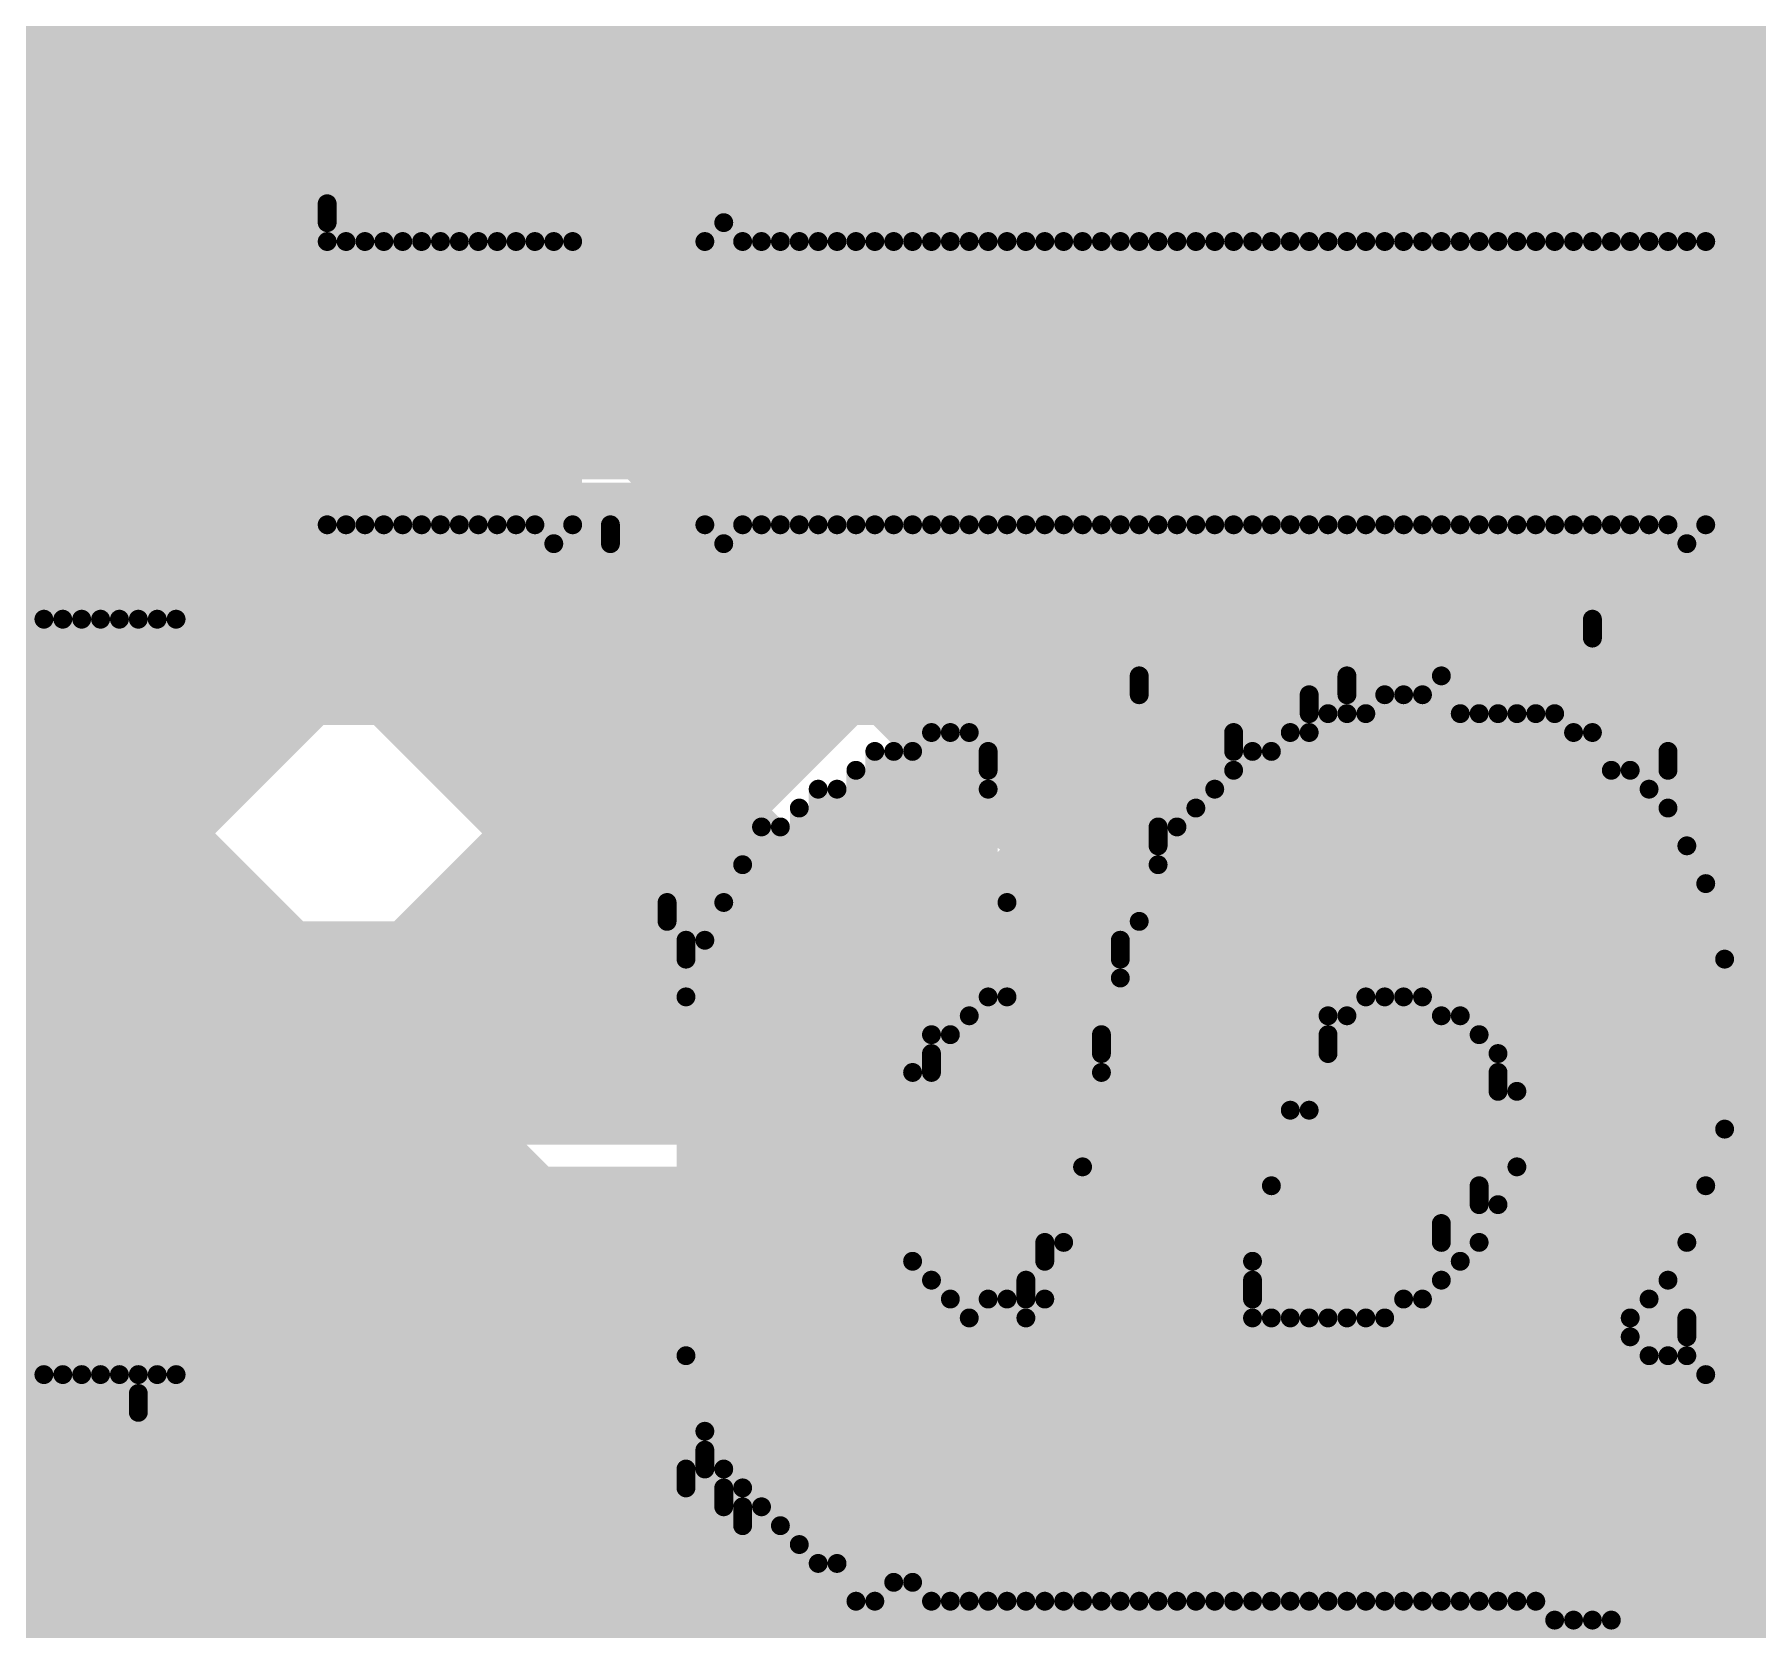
# Model space of a CAD drawing. Header units: millimetres. Extents: x 0.78 to 3.29, y 2.96 to 5.31.
# Drawn here: x 2.8825 to 2.9737, y 3.8045 to 3.889 of the extents above; entities that cross this region are included whole.
import ezdxf

# ---------------------------------------------------------------- set-up
doc = ezdxf.new("R2010")
doc.units = ezdxf.units.MM
doc.header["$MEASUREMENT"] = 0
for name, color, linetype in [('BottomLayer', 5, 'Continuous'), ('BottomOverlay', 54, 'Continuous'), ('TopLayer', 1, 'Continuous'), ('TopOverlay', 2, 'Continuous'), ('TopPaste', 8, 'Continuous'), ('TopSolder', 216, 'Continuous')]:
    doc.layers.add(name, color=color, linetype=linetype)

# ---------------------------------------------------------------- blocks, each defined once
blk = doc.blocks.new('R__2512_29')
at = {"layer": 'TopLayer'}
blk.add_solid([(0.05315, -0.072835), (0.183071, -0.072835), (0.05315, 0.072835), (0.183071, 0.072835)], dxfattribs=at)
at = {"layer": 'TopOverlay', "const_width": 0.01}
blk.add_lwpolyline([(-0.193, -0.082), (0.193, -0.082)], dxfattribs=at)
at = {"layer": 'TopPaste'}
blk.add_solid([(0.05315, -0.072835), (0.183071, -0.072835), (0.05315, 0.072835), (0.183071, 0.072835)], dxfattribs=at)
at = {"layer": 'TopSolder'}
blk.add_solid([(0.04915, -0.076835), (0.187071, -0.076835), (0.04915, 0.076835), (0.187071, 0.076835)], dxfattribs=at)
blk = doc.blocks.new('R__2512_30')
at = {"layer": 'TopLayer'}
blk.add_solid([(0.05315, -0.072835), (0.183071, -0.072835), (0.05315, 0.072835), (0.183071, 0.072835)], dxfattribs=at)
at = {"layer": 'TopOverlay', "const_width": 0.01}
blk.add_lwpolyline([(-0.193, 0.083), (0.193, 0.083)], dxfattribs=at)
at = {"layer": 'TopPaste'}
blk.add_solid([(0.05315, -0.072835), (0.183071, -0.072835), (0.05315, 0.072835), (0.183071, 0.072835)], dxfattribs=at)
at = {"layer": 'TopSolder'}
blk.add_solid([(0.04915, -0.076835), (0.187071, -0.076835), (0.04915, 0.076835), (0.187071, 0.076835)], dxfattribs=at)

msp = doc.modelspace()

# ---------------------------------------------------------------- linework, layer by layer
at = {"layer": 'BottomLayer'}
for points, const_width in [([(2.920439, 3.911209), (2.951628, 3.88002)], 0.01), ([(2.935034, 3.90976), (2.964775, 3.88002)], 0.01), ([(2.949134, 3.882514), (2.97638, 3.90976)], 0.01), ([(2.974924, 3.88002), (3.004664, 3.90976)], 0.01), ([(2.454, 3.893948), (2.903052, 3.893948)], 0.025), ([(2.903052, 3.893948), (2.94148, 3.85552)], 0.025), ([(2.951628, 3.88002), (3.101941, 3.88002)], 0.01), ([(2.568, 3.869448), (2.892904, 3.869448)], 0.01), ([(2.728624, 3.718573), (2.879499, 3.869448)], 0.01), ([(2.833925, 3.869448), (2.910099, 3.793274)], 0.01), ([(2.862209, 3.869448), (2.930598, 3.801059)], 0.01), ([(2.890494, 3.869448), (2.958882, 3.801059)], 0.01), ([(2.892904, 3.869448), (2.924133, 3.838219)], 0.01), ([(2.94148, 3.85552), (3.133, 3.85552)], 0.025), ([(2.756909, 3.718573), (2.900344, 3.862008)], 0.01), ([(2.785193, 3.718573), (2.914486, 3.847866)], 0.01), ([(2.813477, 3.718573), (2.929215, 3.834311)], 0.01), ([(2.923896, 3.800708), (2.954208, 3.83102)], 0.01), ([(2.94148, 3.83102), (3.101941, 3.83102)], 0.01), ([(2.952532, 3.801059), (2.982493, 3.83102)], 0.01), ([(2.957206, 3.83102), (2.987167, 3.801059)], 0.01), ([(2.928032, 3.801059), (3.017941, 3.801059)], 0.01)]:
    msp.add_lwpolyline(points, dxfattribs=dict(at, const_width=const_width))
for points, const_width in [([(2.896802, 3.893948, 1), (2.909302, 3.893948, 1)], 0.0125), ([(2.896802, 3.893948, 1), (2.909302, 3.893948, 1)], 0.0125), ([(2.946634, 3.882514, 1), (2.951634, 3.882514, 1)], 0.005), ([(2.949129, 3.88002, 1), (2.954128, 3.88002, 1)], 0.005), ([(2.949129, 3.88002, 1), (2.954128, 3.88002, 1)], 0.005), ([(2.962275, 3.88002, 1), (2.967275, 3.88002, 1)], 0.005), ([(2.972424, 3.88002, 1), (2.977424, 3.88002, 1)], 0.005), ([(2.876999, 3.869448, 1), (2.881999, 3.869448, 1)], 0.005), ([(2.887994, 3.869448, 1), (2.892994, 3.869448, 1)], 0.005), ([(2.890404, 3.869448, 1), (2.895404, 3.869448, 1)], 0.005), ([(2.890404, 3.869448, 1), (2.895404, 3.869448, 1)], 0.005), ([(2.93523, 3.85552, 1), (2.94773, 3.85552, 1)], 0.0125), ([(2.93523, 3.85552, 1), (2.94773, 3.85552, 1)], 0.0125), ([(2.897844, 3.862008, 1), (2.902844, 3.862008, 1)], 0.005), ([(2.911986, 3.847866, 1), (2.916986, 3.847866, 1)], 0.005), ([(2.921633, 3.838219, 1), (2.926633, 3.838219, 1)], 0.005), ([(2.921633, 3.838219, 1), (2.926633, 3.838219, 1)], 0.005), ([(2.921656, 3.838196, 1), (2.926656, 3.838196, 1)], 0.005), ([(2.926715, 3.834311, 1), (2.931715, 3.834311, 1)], 0.005), ([(2.93898, 3.83102, 1), (2.94398, 3.83102, 1)], 0.005), ([(2.93898, 3.83102, 1), (2.94398, 3.83102, 1)], 0.005), ([(2.93898, 3.83102, 1), (2.94398, 3.83102, 1)], 0.005), ([(2.951708, 3.83102, 1), (2.956708, 3.83102, 1)], 0.005), ([(2.954706, 3.83102, 1), (2.959706, 3.83102, 1)], 0.005), ([(2.925532, 3.801059, 1), (2.930532, 3.801059, 1)], 0.005), ([(2.925532, 3.801059, 1), (2.930532, 3.801059, 1)], 0.005), ([(2.925532, 3.801059, 1), (2.930532, 3.801059, 1)], 0.005), ([(2.928098, 3.801059, 1), (2.933098, 3.801059, 1)], 0.005), ([(2.950032, 3.801059, 1), (2.955032, 3.801059, 1)], 0.005), ([(2.956382, 3.801059, 1), (2.961382, 3.801059, 1)], 0.005), ([(2.921396, 3.800708, 1), (2.926396, 3.800708, 1)], 0.005)]:
    msp.add_lwpolyline(points, format="xyb", close=True, dxfattribs=dict(at, const_width=const_width))
at = {"layer": 'BottomLayer', "const_width": 0.01}
for points in [[(2.94148, 3.83102, -0.199267), (2.924133, 3.838219)], [(2.94148, 3.83102, -0.198912), (2.924156, 3.838196)], [(2.910684, 3.79386, -0.199267), (2.928032, 3.801059)], [(2.910708, 3.793883, -0.198912), (2.928032, 3.801059)]]:
    msp.add_lwpolyline(points, format="xyb", dxfattribs=at)
at = {"layer": 'BottomOverlay', "const_width": 0.001}
for points in [[(2.898, 3.879), (2.898, 3.88)], [(2.919, 3.862), (2.919, 3.879)], [(2.898, 3.863), (2.898, 3.878)], [(2.899, 3.863), (2.899, 3.878)], [(2.9, 3.863), (2.9, 3.878)], [(2.901, 3.863), (2.901, 3.878)], [(2.902, 3.863), (2.902, 3.878)], [(2.903, 3.863), (2.903, 3.878)], [(2.904, 3.863), (2.904, 3.878)], [(2.905, 3.863), (2.905, 3.878)], [(2.906, 3.863), (2.906, 3.878)], [(2.907, 3.863), (2.907, 3.878)], [(2.908, 3.863), (2.908, 3.878)], [(2.909, 3.863), (2.909, 3.878)], [(2.91, 3.862), (2.91, 3.878)], [(2.911, 3.863), (2.911, 3.878)], [(2.918, 3.863), (2.918, 3.878)], [(2.92, 3.863), (2.92, 3.878)], [(2.921, 3.863), (2.921, 3.878)], [(2.922, 3.863), (2.922, 3.878)], [(2.923, 3.863), (2.923, 3.878)], [(2.924, 3.863), (2.924, 3.878)], [(2.925, 3.863), (2.925, 3.878)], [(2.926, 3.863), (2.926, 3.878)], [(2.927, 3.863), (2.927, 3.878)], [(2.928, 3.863), (2.928, 3.878)], [(2.929, 3.863), (2.929, 3.878)], [(2.93, 3.863), (2.93, 3.878)], [(2.931, 3.863), (2.931, 3.878)], [(2.932, 3.863), (2.932, 3.878)], [(2.933, 3.863), (2.933, 3.878)], [(2.934, 3.863), (2.934, 3.878)], [(2.935, 3.863), (2.935, 3.878)], [(2.936, 3.863), (2.936, 3.878)], [(2.937, 3.863), (2.937, 3.878)], [(2.938, 3.863), (2.938, 3.878)], [(2.939, 3.863), (2.939, 3.878)], [(2.94, 3.863), (2.94, 3.878)], [(2.941, 3.863), (2.941, 3.878)], [(2.942, 3.863), (2.942, 3.878)], [(2.943, 3.863), (2.943, 3.878)], [(2.944, 3.863), (2.944, 3.878)], [(2.945, 3.863), (2.945, 3.878)], [(2.946, 3.863), (2.946, 3.878)], [(2.947, 3.863), (2.947, 3.878)], [(2.948, 3.863), (2.948, 3.878)], [(2.949, 3.863), (2.949, 3.878)], [(2.95, 3.863), (2.95, 3.878)], [(2.951, 3.863), (2.951, 3.878)], [(2.952, 3.863), (2.952, 3.878)], [(2.953, 3.863), (2.953, 3.878)], [(2.954, 3.863), (2.954, 3.878)], [(2.955, 3.863), (2.955, 3.878)], [(2.956, 3.863), (2.956, 3.878)], [(2.957, 3.863), (2.957, 3.878)], [(2.958, 3.863), (2.958, 3.878)], [(2.959, 3.863), (2.959, 3.878)], [(2.96, 3.863), (2.96, 3.878)], [(2.961, 3.863), (2.961, 3.878)], [(2.962, 3.863), (2.962, 3.878)], [(2.963, 3.863), (2.963, 3.878)], [(2.964, 3.863), (2.964, 3.878)], [(2.965, 3.863), (2.965, 3.878)], [(2.966, 3.863), (2.966, 3.878)], [(2.967, 3.863), (2.967, 3.878)], [(2.968, 3.863), (2.968, 3.878)], [(2.969, 3.863), (2.969, 3.878)], [(2.97, 3.862), (2.97, 3.878)], [(2.971, 3.863), (2.971, 3.878)], [(2.913, 3.862), (2.913, 3.863)], [(2.882, 3.818), (2.882, 3.858)], [(2.883, 3.818), (2.883, 3.858)], [(2.884, 3.818), (2.884, 3.858)], [(2.885, 3.818), (2.885, 3.858)], [(2.886, 3.818), (2.886, 3.858)], [(2.887, 3.818), (2.887, 3.858)], [(2.888, 3.818), (2.888, 3.858)], [(2.889, 3.818), (2.889, 3.858)], [(2.89, 3.818), (2.89, 3.858)], [(2.965, 3.857), (2.965, 3.858)], [(2.941, 3.854), (2.941, 3.855)], [(2.952, 3.854), (2.952, 3.855)], [(2.957, 3.837), (2.957, 3.855)], [(2.95, 3.853), (2.95, 3.854)], [(2.954, 3.838), (2.954, 3.854)], [(2.955, 3.838), (2.955, 3.854)], [(2.956, 3.838), (2.956, 3.854)], [(2.951, 3.837), (2.951, 3.853)], [(2.952, 3.837), (2.952, 3.853)], [(2.953, 3.838), (2.953, 3.853)], [(2.958, 3.837), (2.958, 3.853)], [(2.959, 3.836), (2.959, 3.853)], [(2.96, 3.835), (2.96, 3.853)], [(2.961, 3.833), (2.961, 3.853)], [(2.962, 3.806), (2.962, 3.853)], [(2.963, 3.805), (2.963, 3.853)], [(2.93, 3.836), (2.93, 3.852)], [(2.931, 3.836), (2.931, 3.852)], [(2.932, 3.837), (2.932, 3.852)], [(2.946, 3.851), (2.946, 3.852)], [(2.949, 3.832), (2.949, 3.852)], [(2.95, 3.832), (2.95, 3.852)], [(2.964, 3.805), (2.964, 3.852)], [(2.965, 3.805), (2.965, 3.852)], [(2.927, 3.806), (2.927, 3.851)], [(2.928, 3.807), (2.928, 3.851)], [(2.929, 3.834), (2.929, 3.851)], [(2.933, 3.85), (2.933, 3.851)], [(2.947, 3.824), (2.947, 3.851)], [(2.948, 3.828), (2.948, 3.851)], [(2.969, 3.85), (2.969, 3.851)], [(2.926, 3.806), (2.926, 3.85)], [(2.946, 3.806), (2.946, 3.85)], [(2.966, 3.805), (2.966, 3.85)], [(2.967, 3.821), (2.967, 3.85)], [(2.924, 3.808), (2.924, 3.849)], [(2.925, 3.808), (2.925, 3.849)], [(2.933, 3.838), (2.933, 3.849)], [(2.945, 3.806), (2.945, 3.849)], [(2.968, 3.822), (2.968, 3.849)], [(2.923, 3.809), (2.923, 3.848)], [(2.944, 3.806), (2.944, 3.848)], [(2.969, 3.823), (2.969, 3.848)], [(2.921, 3.811), (2.921, 3.847)], [(2.922, 3.81), (2.922, 3.847)], [(2.942, 3.846), (2.942, 3.847)], [(2.943, 3.806), (2.943, 3.847)], [(2.97, 3.825), (2.97, 3.846)], [(2.92, 3.812), (2.92, 3.845)], [(2.942, 3.806), (2.942, 3.845)], [(2.971, 3.828), (2.971, 3.844)], [(2.916, 3.842), (2.916, 3.843)], [(2.919, 3.813), (2.919, 3.843)], [(2.934, 3.838), (2.934, 3.843)], [(2.941, 3.806), (2.941, 3.842)], [(2.917, 3.84), (2.917, 3.841)], [(2.918, 3.815), (2.918, 3.841)], [(2.94, 3.84), (2.94, 3.841)], [(2.972, 3.831), (2.972, 3.84)], [(2.94, 3.806), (2.94, 3.839)], [(2.917, 3.819), (2.917, 3.838)], [(2.939, 3.835), (2.939, 3.836)], [(2.951, 3.835), (2.951, 3.836)], [(2.93, 3.834), (2.93, 3.835)], [(2.939, 3.806), (2.939, 3.834)], [(2.96, 3.833), (2.96, 3.834)], [(2.938, 3.806), (2.938, 3.829)], [(2.961, 3.806), (2.961, 3.829)], [(2.959, 3.827), (2.959, 3.828)], [(2.96, 3.806), (2.96, 3.827)], [(2.957, 3.825), (2.957, 3.826)], [(2.936, 3.824), (2.936, 3.825)], [(2.937, 3.806), (2.937, 3.825)], [(2.959, 3.806), (2.959, 3.825)], [(2.929, 3.807), (2.929, 3.824)], [(2.958, 3.806), (2.958, 3.824)], [(2.93, 3.806), (2.93, 3.823)], [(2.935, 3.822), (2.935, 3.823)], [(2.947, 3.822), (2.947, 3.823)], [(2.957, 3.806), (2.957, 3.823)], [(2.931, 3.806), (2.931, 3.822)], [(2.933, 3.806), (2.933, 3.822)], [(2.934, 3.806), (2.934, 3.822)], [(2.936, 3.806), (2.936, 3.822)], [(2.955, 3.806), (2.955, 3.822)], [(2.956, 3.806), (2.956, 3.822)], [(2.932, 3.806), (2.932, 3.821)], [(2.935, 3.806), (2.935, 3.821)], [(2.947, 3.806), (2.947, 3.821)], [(2.948, 3.806), (2.948, 3.821)], [(2.949, 3.806), (2.949, 3.821)], [(2.95, 3.806), (2.95, 3.821)], [(2.951, 3.806), (2.951, 3.821)], [(2.952, 3.806), (2.952, 3.821)], [(2.953, 3.806), (2.953, 3.821)], [(2.954, 3.806), (2.954, 3.821)], [(2.97, 3.82), (2.97, 3.821)], [(2.967, 3.804), (2.967, 3.82)], [(2.968, 3.804), (2.968, 3.819)], [(2.969, 3.804), (2.969, 3.819)], [(2.97, 3.802), (2.97, 3.819)], [(2.971, 3.803), (2.971, 3.818)], [(2.888, 3.816), (2.888, 3.817)], [(2.918, 3.813), (2.918, 3.814)], [(2.917, 3.812), (2.917, 3.813)], [(2.919, 3.811), (2.919, 3.812)], [(2.92, 3.81), (2.92, 3.811)]]:
    msp.add_lwpolyline(points, dxfattribs=at)
at = {"layer": 'BottomOverlay', "const_width": 0.0005}
for points in [[(2.89775, 3.88, 1), (2.89825, 3.88, 1)], [(2.89775, 3.879, 1), (2.89825, 3.879, 1)], [(2.91875, 3.879, 1), (2.91925, 3.879, 1)], [(2.89775, 3.878, 1), (2.89825, 3.878, 1)], [(2.89875, 3.878, 1), (2.89925, 3.878, 1)], [(2.89975, 3.878, 1), (2.90025, 3.878, 1)], [(2.90075, 3.878, 1), (2.90125, 3.878, 1)], [(2.90175, 3.878, 1), (2.90225, 3.878, 1)], [(2.90275, 3.878, 1), (2.90325, 3.878, 1)], [(2.90375, 3.878, 1), (2.90425, 3.878, 1)], [(2.90475, 3.878, 1), (2.90525, 3.878, 1)], [(2.90575, 3.878, 1), (2.90625, 3.878, 1)], [(2.90675, 3.878, 1), (2.90725, 3.878, 1)], [(2.90775, 3.878, 1), (2.90825, 3.878, 1)], [(2.90875, 3.878, 1), (2.90925, 3.878, 1)], [(2.90975, 3.878, 1), (2.91025, 3.878, 1)], [(2.91075, 3.878, 1), (2.91125, 3.878, 1)], [(2.91775, 3.878, 1), (2.91825, 3.878, 1)], [(2.91975, 3.878, 1), (2.92025, 3.878, 1)], [(2.92075, 3.878, 1), (2.92125, 3.878, 1)], [(2.92175, 3.878, 1), (2.92225, 3.878, 1)], [(2.92275, 3.878, 1), (2.92325, 3.878, 1)], [(2.92375, 3.878, 1), (2.92425, 3.878, 1)], [(2.92475, 3.878, 1), (2.92525, 3.878, 1)], [(2.92575, 3.878, 1), (2.92625, 3.878, 1)], [(2.92675, 3.878, 1), (2.92725, 3.878, 1)], [(2.92775, 3.878, 1), (2.92825, 3.878, 1)], [(2.92875, 3.878, 1), (2.92925, 3.878, 1)], [(2.92975, 3.878, 1), (2.93025, 3.878, 1)], [(2.93075, 3.878, 1), (2.93125, 3.878, 1)], [(2.93175, 3.878, 1), (2.93225, 3.878, 1)], [(2.93275, 3.878, 1), (2.93325, 3.878, 1)], [(2.93375, 3.878, 1), (2.93425, 3.878, 1)], [(2.93475, 3.878, 1), (2.93525, 3.878, 1)], [(2.93575, 3.878, 1), (2.93625, 3.878, 1)], [(2.93675, 3.878, 1), (2.93725, 3.878, 1)], [(2.93775, 3.878, 1), (2.93825, 3.878, 1)], [(2.93875, 3.878, 1), (2.93925, 3.878, 1)], [(2.93975, 3.878, 1), (2.94025, 3.878, 1)], [(2.94075, 3.878, 1), (2.94125, 3.878, 1)], [(2.94175, 3.878, 1), (2.94225, 3.878, 1)], [(2.94275, 3.878, 1), (2.94325, 3.878, 1)], [(2.94375, 3.878, 1), (2.94425, 3.878, 1)], [(2.94475, 3.878, 1), (2.94525, 3.878, 1)], [(2.94575, 3.878, 1), (2.94625, 3.878, 1)], [(2.94675, 3.878, 1), (2.94725, 3.878, 1)], [(2.94775, 3.878, 1), (2.94825, 3.878, 1)], [(2.94875, 3.878, 1), (2.94925, 3.878, 1)], [(2.94975, 3.878, 1), (2.95025, 3.878, 1)], [(2.95075, 3.878, 1), (2.95125, 3.878, 1)], [(2.95175, 3.878, 1), (2.95225, 3.878, 1)], [(2.95275, 3.878, 1), (2.95325, 3.878, 1)], [(2.95375, 3.878, 1), (2.95425, 3.878, 1)], [(2.95475, 3.878, 1), (2.95525, 3.878, 1)], [(2.95575, 3.878, 1), (2.95625, 3.878, 1)], [(2.95675, 3.878, 1), (2.95725, 3.878, 1)], [(2.95775, 3.878, 1), (2.95825, 3.878, 1)], [(2.95875, 3.878, 1), (2.95925, 3.878, 1)], [(2.95975, 3.878, 1), (2.96025, 3.878, 1)], [(2.96075, 3.878, 1), (2.96125, 3.878, 1)], [(2.96175, 3.878, 1), (2.96225, 3.878, 1)], [(2.96275, 3.878, 1), (2.96325, 3.878, 1)], [(2.96375, 3.878, 1), (2.96425, 3.878, 1)], [(2.96475, 3.878, 1), (2.96525, 3.878, 1)], [(2.96575, 3.878, 1), (2.96625, 3.878, 1)], [(2.96675, 3.878, 1), (2.96725, 3.878, 1)], [(2.96775, 3.878, 1), (2.96825, 3.878, 1)], [(2.96875, 3.878, 1), (2.96925, 3.878, 1)], [(2.96975, 3.878, 1), (2.97025, 3.878, 1)], [(2.97075, 3.878, 1), (2.97125, 3.878, 1)], [(2.89775, 3.863, 1), (2.89825, 3.863, 1)], [(2.89875, 3.863, 1), (2.89925, 3.863, 1)], [(2.89975, 3.863, 1), (2.90025, 3.863, 1)], [(2.90075, 3.863, 1), (2.90125, 3.863, 1)], [(2.90175, 3.863, 1), (2.90225, 3.863, 1)], [(2.90275, 3.863, 1), (2.90325, 3.863, 1)], [(2.90375, 3.863, 1), (2.90425, 3.863, 1)], [(2.90475, 3.863, 1), (2.90525, 3.863, 1)], [(2.90575, 3.863, 1), (2.90625, 3.863, 1)], [(2.90675, 3.863, 1), (2.90725, 3.863, 1)], [(2.90775, 3.863, 1), (2.90825, 3.863, 1)], [(2.90875, 3.863, 1), (2.90925, 3.863, 1)], [(2.91075, 3.863, 1), (2.91125, 3.863, 1)], [(2.91275, 3.863, 1), (2.91325, 3.863, 1)], [(2.91775, 3.863, 1), (2.91825, 3.863, 1)], [(2.91975, 3.863, 1), (2.92025, 3.863, 1)], [(2.92075, 3.863, 1), (2.92125, 3.863, 1)], [(2.92175, 3.863, 1), (2.92225, 3.863, 1)], [(2.92275, 3.863, 1), (2.92325, 3.863, 1)], [(2.92375, 3.863, 1), (2.92425, 3.863, 1)], [(2.92475, 3.863, 1), (2.92525, 3.863, 1)], [(2.92575, 3.863, 1), (2.92625, 3.863, 1)], [(2.92675, 3.863, 1), (2.92725, 3.863, 1)], [(2.92775, 3.863, 1), (2.92825, 3.863, 1)], [(2.92875, 3.863, 1), (2.92925, 3.863, 1)], [(2.92975, 3.863, 1), (2.93025, 3.863, 1)], [(2.93075, 3.863, 1), (2.93125, 3.863, 1)], [(2.93175, 3.863, 1), (2.93225, 3.863, 1)], [(2.93275, 3.863, 1), (2.93325, 3.863, 1)], [(2.93375, 3.863, 1), (2.93425, 3.863, 1)], [(2.93475, 3.863, 1), (2.93525, 3.863, 1)], [(2.93575, 3.863, 1), (2.93625, 3.863, 1)], [(2.93675, 3.863, 1), (2.93725, 3.863, 1)], [(2.93775, 3.863, 1), (2.93825, 3.863, 1)], [(2.93875, 3.863, 1), (2.93925, 3.863, 1)], [(2.93975, 3.863, 1), (2.94025, 3.863, 1)], [(2.94075, 3.863, 1), (2.94125, 3.863, 1)], [(2.94175, 3.863, 1), (2.94225, 3.863, 1)], [(2.94275, 3.863, 1), (2.94325, 3.863, 1)], [(2.94375, 3.863, 1), (2.94425, 3.863, 1)], [(2.94475, 3.863, 1), (2.94525, 3.863, 1)], [(2.94575, 3.863, 1), (2.94625, 3.863, 1)], [(2.94675, 3.863, 1), (2.94725, 3.863, 1)], [(2.94775, 3.863, 1), (2.94825, 3.863, 1)], [(2.94875, 3.863, 1), (2.94925, 3.863, 1)], [(2.94975, 3.863, 1), (2.95025, 3.863, 1)], [(2.95075, 3.863, 1), (2.95125, 3.863, 1)], [(2.95175, 3.863, 1), (2.95225, 3.863, 1)], [(2.95275, 3.863, 1), (2.95325, 3.863, 1)], [(2.95375, 3.863, 1), (2.95425, 3.863, 1)], [(2.95475, 3.863, 1), (2.95525, 3.863, 1)], [(2.95575, 3.863, 1), (2.95625, 3.863, 1)], [(2.95675, 3.863, 1), (2.95725, 3.863, 1)], [(2.95775, 3.863, 1), (2.95825, 3.863, 1)], [(2.95875, 3.863, 1), (2.95925, 3.863, 1)], [(2.95975, 3.863, 1), (2.96025, 3.863, 1)], [(2.96075, 3.863, 1), (2.96125, 3.863, 1)], [(2.96175, 3.863, 1), (2.96225, 3.863, 1)], [(2.96275, 3.863, 1), (2.96325, 3.863, 1)], [(2.96375, 3.863, 1), (2.96425, 3.863, 1)], [(2.96475, 3.863, 1), (2.96525, 3.863, 1)], [(2.96575, 3.863, 1), (2.96625, 3.863, 1)], [(2.96675, 3.863, 1), (2.96725, 3.863, 1)], [(2.96775, 3.863, 1), (2.96825, 3.863, 1)], [(2.96875, 3.863, 1), (2.96925, 3.863, 1)], [(2.97075, 3.863, 1), (2.97125, 3.863, 1)], [(2.90975, 3.862, 1), (2.91025, 3.862, 1)], [(2.91275, 3.862, 1), (2.91325, 3.862, 1)], [(2.91875, 3.862, 1), (2.91925, 3.862, 1)], [(2.96975, 3.862, 1), (2.97025, 3.862, 1)], [(2.88275, 3.858, 1), (2.88325, 3.858, 1)], [(2.88375, 3.858, 1), (2.88425, 3.858, 1)], [(2.88475, 3.858, 1), (2.88525, 3.858, 1)], [(2.88575, 3.858, 1), (2.88625, 3.858, 1)], [(2.88675, 3.858, 1), (2.88725, 3.858, 1)], [(2.88775, 3.858, 1), (2.88825, 3.858, 1)], [(2.88875, 3.858, 1), (2.88925, 3.858, 1)], [(2.88975, 3.858, 1), (2.89025, 3.858, 1)], [(2.96475, 3.858, 1), (2.96525, 3.858, 1)], [(2.96475, 3.857, 1), (2.96525, 3.857, 1)], [(2.94075, 3.855, 1), (2.94125, 3.855, 1)], [(2.95175, 3.855, 1), (2.95225, 3.855, 1)], [(2.95675, 3.855, 1), (2.95725, 3.855, 1)], [(2.94075, 3.854, 1), (2.94125, 3.854, 1)], [(2.94975, 3.854, 1), (2.95025, 3.854, 1)], [(2.95175, 3.854, 1), (2.95225, 3.854, 1)], [(2.95375, 3.854, 1), (2.95425, 3.854, 1)], [(2.95475, 3.854, 1), (2.95525, 3.854, 1)], [(2.95575, 3.854, 1), (2.95625, 3.854, 1)], [(2.94975, 3.853, 1), (2.95025, 3.853, 1)], [(2.95075, 3.853, 1), (2.95125, 3.853, 1)], [(2.95175, 3.853, 1), (2.95225, 3.853, 1)], [(2.95275, 3.853, 1), (2.95325, 3.853, 1)], [(2.95775, 3.853, 1), (2.95825, 3.853, 1)], [(2.95875, 3.853, 1), (2.95925, 3.853, 1)], [(2.95975, 3.853, 1), (2.96025, 3.853, 1)], [(2.96075, 3.853, 1), (2.96125, 3.853, 1)], [(2.96175, 3.853, 1), (2.96225, 3.853, 1)], [(2.96275, 3.853, 1), (2.96325, 3.853, 1)], [(2.92975, 3.852, 1), (2.93025, 3.852, 1)], [(2.93075, 3.852, 1), (2.93125, 3.852, 1)], [(2.93175, 3.852, 1), (2.93225, 3.852, 1)], [(2.94575, 3.852, 1), (2.94625, 3.852, 1)], [(2.94875, 3.852, 1), (2.94925, 3.852, 1)], [(2.94975, 3.852, 1), (2.95025, 3.852, 1)], [(2.96375, 3.852, 1), (2.96425, 3.852, 1)], [(2.96475, 3.852, 1), (2.96525, 3.852, 1)], [(2.92675, 3.851, 1), (2.92725, 3.851, 1)], [(2.92775, 3.851, 1), (2.92825, 3.851, 1)], [(2.92875, 3.851, 1), (2.92925, 3.851, 1)], [(2.93275, 3.851, 1), (2.93325, 3.851, 1)], [(2.94575, 3.851, 1), (2.94625, 3.851, 1)], [(2.94675, 3.851, 1), (2.94725, 3.851, 1)], [(2.94775, 3.851, 1), (2.94825, 3.851, 1)], [(2.96875, 3.851, 1), (2.96925, 3.851, 1)], [(2.92575, 3.85, 1), (2.92625, 3.85, 1)], [(2.93275, 3.85, 1), (2.93325, 3.85, 1)], [(2.94575, 3.85, 1), (2.94625, 3.85, 1)], [(2.96575, 3.85, 1), (2.96625, 3.85, 1)], [(2.96675, 3.85, 1), (2.96725, 3.85, 1)], [(2.96875, 3.85, 1), (2.96925, 3.85, 1)], [(2.92375, 3.849, 1), (2.92425, 3.849, 1)], [(2.92475, 3.849, 1), (2.92525, 3.849, 1)], [(2.93275, 3.849, 1), (2.93325, 3.849, 1)], [(2.94475, 3.849, 1), (2.94525, 3.849, 1)], [(2.96775, 3.849, 1), (2.96825, 3.849, 1)], [(2.92275, 3.848, 1), (2.92325, 3.848, 1)], [(2.94375, 3.848, 1), (2.94425, 3.848, 1)], [(2.96875, 3.848, 1), (2.96925, 3.848, 1)], [(2.92075, 3.847, 1), (2.92125, 3.847, 1)], [(2.92175, 3.847, 1), (2.92225, 3.847, 1)], [(2.94175, 3.847, 1), (2.94225, 3.847, 1)], [(2.94275, 3.847, 1), (2.94325, 3.847, 1)], [(2.94175, 3.846, 1), (2.94225, 3.846, 1)], [(2.96975, 3.846, 1), (2.97025, 3.846, 1)], [(2.91975, 3.845, 1), (2.92025, 3.845, 1)], [(2.94175, 3.845, 1), (2.94225, 3.845, 1)], [(2.97075, 3.844, 1), (2.97125, 3.844, 1)], [(2.91575, 3.843, 1), (2.91625, 3.843, 1)], [(2.91875, 3.843, 1), (2.91925, 3.843, 1)], [(2.93375, 3.843, 1), (2.93425, 3.843, 1)], [(2.91575, 3.842, 1), (2.91625, 3.842, 1)], [(2.94075, 3.842, 1), (2.94125, 3.842, 1)], [(2.91675, 3.841, 1), (2.91725, 3.841, 1)], [(2.91775, 3.841, 1), (2.91825, 3.841, 1)], [(2.93975, 3.841, 1), (2.94025, 3.841, 1)], [(2.91675, 3.84, 1), (2.91725, 3.84, 1)], [(2.93975, 3.84, 1), (2.94025, 3.84, 1)], [(2.97175, 3.84, 1), (2.97225, 3.84, 1)], [(2.93975, 3.839, 1), (2.94025, 3.839, 1)], [(2.91675, 3.838, 1), (2.91725, 3.838, 1)], [(2.93275, 3.838, 1), (2.93325, 3.838, 1)], [(2.93375, 3.838, 1), (2.93425, 3.838, 1)], [(2.95275, 3.838, 1), (2.95325, 3.838, 1)], [(2.95375, 3.838, 1), (2.95425, 3.838, 1)], [(2.95475, 3.838, 1), (2.95525, 3.838, 1)], [(2.95575, 3.838, 1), (2.95625, 3.838, 1)], [(2.93175, 3.837, 1), (2.93225, 3.837, 1)], [(2.95075, 3.837, 1), (2.95125, 3.837, 1)], [(2.95175, 3.837, 1), (2.95225, 3.837, 1)], [(2.95675, 3.837, 1), (2.95725, 3.837, 1)], [(2.95775, 3.837, 1), (2.95825, 3.837, 1)], [(2.92975, 3.836, 1), (2.93025, 3.836, 1)], [(2.93075, 3.836, 1), (2.93125, 3.836, 1)], [(2.93875, 3.836, 1), (2.93925, 3.836, 1)], [(2.95075, 3.836, 1), (2.95125, 3.836, 1)], [(2.95875, 3.836, 1), (2.95925, 3.836, 1)], [(2.92975, 3.835, 1), (2.93025, 3.835, 1)], [(2.93875, 3.835, 1), (2.93925, 3.835, 1)], [(2.95075, 3.835, 1), (2.95125, 3.835, 1)], [(2.95975, 3.835, 1), (2.96025, 3.835, 1)], [(2.92875, 3.834, 1), (2.92925, 3.834, 1)], [(2.92975, 3.834, 1), (2.93025, 3.834, 1)], [(2.93875, 3.834, 1), (2.93925, 3.834, 1)], [(2.95975, 3.834, 1), (2.96025, 3.834, 1)], [(2.95975, 3.833, 1), (2.96025, 3.833, 1)], [(2.96075, 3.833, 1), (2.96125, 3.833, 1)], [(2.94875, 3.832, 1), (2.94925, 3.832, 1)], [(2.94975, 3.832, 1), (2.95025, 3.832, 1)], [(2.97175, 3.831, 1), (2.97225, 3.831, 1)], [(2.93775, 3.829, 1), (2.93825, 3.829, 1)], [(2.96075, 3.829, 1), (2.96125, 3.829, 1)], [(2.94775, 3.828, 1), (2.94825, 3.828, 1)], [(2.95875, 3.828, 1), (2.95925, 3.828, 1)], [(2.97075, 3.828, 1), (2.97125, 3.828, 1)], [(2.95875, 3.827, 1), (2.95925, 3.827, 1)], [(2.95975, 3.827, 1), (2.96025, 3.827, 1)], [(2.95675, 3.826, 1), (2.95725, 3.826, 1)], [(2.93575, 3.825, 1), (2.93625, 3.825, 1)], [(2.93675, 3.825, 1), (2.93725, 3.825, 1)], [(2.95675, 3.825, 1), (2.95725, 3.825, 1)], [(2.95875, 3.825, 1), (2.95925, 3.825, 1)], [(2.96975, 3.825, 1), (2.97025, 3.825, 1)], [(2.92875, 3.824, 1), (2.92925, 3.824, 1)], [(2.93575, 3.824, 1), (2.93625, 3.824, 1)], [(2.94675, 3.824, 1), (2.94725, 3.824, 1)], [(2.95775, 3.824, 1), (2.95825, 3.824, 1)], [(2.92975, 3.823, 1), (2.93025, 3.823, 1)], [(2.93475, 3.823, 1), (2.93525, 3.823, 1)], [(2.94675, 3.823, 1), (2.94725, 3.823, 1)], [(2.95675, 3.823, 1), (2.95725, 3.823, 1)], [(2.96875, 3.823, 1), (2.96925, 3.823, 1)], [(2.93075, 3.822, 1), (2.93125, 3.822, 1)], [(2.93275, 3.822, 1), (2.93325, 3.822, 1)], [(2.93375, 3.822, 1), (2.93425, 3.822, 1)], [(2.93475, 3.822, 1), (2.93525, 3.822, 1)], [(2.93575, 3.822, 1), (2.93625, 3.822, 1)], [(2.94675, 3.822, 1), (2.94725, 3.822, 1)], [(2.95475, 3.822, 1), (2.95525, 3.822, 1)], [(2.95575, 3.822, 1), (2.95625, 3.822, 1)], [(2.96775, 3.822, 1), (2.96825, 3.822, 1)], [(2.93175, 3.821, 1), (2.93225, 3.821, 1)], [(2.93475, 3.821, 1), (2.93525, 3.821, 1)], [(2.94675, 3.821, 1), (2.94725, 3.821, 1)], [(2.94775, 3.821, 1), (2.94825, 3.821, 1)], [(2.94875, 3.821, 1), (2.94925, 3.821, 1)], [(2.94975, 3.821, 1), (2.95025, 3.821, 1)], [(2.95075, 3.821, 1), (2.95125, 3.821, 1)], [(2.95175, 3.821, 1), (2.95225, 3.821, 1)], [(2.95275, 3.821, 1), (2.95325, 3.821, 1)], [(2.95375, 3.821, 1), (2.95425, 3.821, 1)], [(2.96675, 3.821, 1), (2.96725, 3.821, 1)], [(2.96975, 3.821, 1), (2.97025, 3.821, 1)], [(2.96675, 3.82, 1), (2.96725, 3.82, 1)], [(2.96975, 3.82, 1), (2.97025, 3.82, 1)], [(2.91675, 3.819, 1), (2.91725, 3.819, 1)], [(2.96775, 3.819, 1), (2.96825, 3.819, 1)], [(2.96875, 3.819, 1), (2.96925, 3.819, 1)], [(2.96975, 3.819, 1), (2.97025, 3.819, 1)], [(2.88275, 3.818, 1), (2.88325, 3.818, 1)], [(2.88375, 3.818, 1), (2.88425, 3.818, 1)], [(2.88475, 3.818, 1), (2.88525, 3.818, 1)], [(2.88575, 3.818, 1), (2.88625, 3.818, 1)], [(2.88675, 3.818, 1), (2.88725, 3.818, 1)], [(2.88775, 3.818, 1), (2.88825, 3.818, 1)], [(2.88875, 3.818, 1), (2.88925, 3.818, 1)], [(2.88975, 3.818, 1), (2.89025, 3.818, 1)], [(2.97075, 3.818, 1), (2.97125, 3.818, 1)], [(2.88775, 3.817, 1), (2.88825, 3.817, 1)], [(2.88775, 3.816, 1), (2.88825, 3.816, 1)], [(2.91775, 3.815, 1), (2.91825, 3.815, 1)], [(2.91775, 3.814, 1), (2.91825, 3.814, 1)], [(2.91675, 3.813, 1), (2.91725, 3.813, 1)], [(2.91775, 3.813, 1), (2.91825, 3.813, 1)], [(2.91875, 3.813, 1), (2.91925, 3.813, 1)], [(2.91675, 3.812, 1), (2.91725, 3.812, 1)], [(2.91875, 3.812, 1), (2.91925, 3.812, 1)], [(2.91975, 3.812, 1), (2.92025, 3.812, 1)], [(2.91875, 3.811, 1), (2.91925, 3.811, 1)], [(2.91975, 3.811, 1), (2.92025, 3.811, 1)], [(2.92075, 3.811, 1), (2.92125, 3.811, 1)], [(2.91975, 3.81, 1), (2.92025, 3.81, 1)], [(2.92175, 3.81, 1), (2.92225, 3.81, 1)], [(2.92275, 3.809, 1), (2.92325, 3.809, 1)], [(2.92375, 3.808, 1), (2.92425, 3.808, 1)], [(2.92475, 3.808, 1), (2.92525, 3.808, 1)], [(2.92775, 3.807, 1), (2.92825, 3.807, 1)], [(2.92875, 3.807, 1), (2.92925, 3.807, 1)], [(2.92575, 3.806, 1), (2.92625, 3.806, 1)], [(2.92675, 3.806, 1), (2.92725, 3.806, 1)], [(2.92975, 3.806, 1), (2.93025, 3.806, 1)], [(2.93075, 3.806, 1), (2.93125, 3.806, 1)], [(2.93175, 3.806, 1), (2.93225, 3.806, 1)], [(2.93275, 3.806, 1), (2.93325, 3.806, 1)], [(2.93375, 3.806, 1), (2.93425, 3.806, 1)], [(2.93475, 3.806, 1), (2.93525, 3.806, 1)], [(2.93575, 3.806, 1), (2.93625, 3.806, 1)], [(2.93675, 3.806, 1), (2.93725, 3.806, 1)], [(2.93775, 3.806, 1), (2.93825, 3.806, 1)], [(2.93875, 3.806, 1), (2.93925, 3.806, 1)], [(2.93975, 3.806, 1), (2.94025, 3.806, 1)], [(2.94075, 3.806, 1), (2.94125, 3.806, 1)], [(2.94175, 3.806, 1), (2.94225, 3.806, 1)], [(2.94275, 3.806, 1), (2.94325, 3.806, 1)], [(2.94375, 3.806, 1), (2.94425, 3.806, 1)], [(2.94475, 3.806, 1), (2.94525, 3.806, 1)], [(2.94575, 3.806, 1), (2.94625, 3.806, 1)], [(2.94675, 3.806, 1), (2.94725, 3.806, 1)], [(2.94775, 3.806, 1), (2.94825, 3.806, 1)], [(2.94875, 3.806, 1), (2.94925, 3.806, 1)], [(2.94975, 3.806, 1), (2.95025, 3.806, 1)], [(2.95075, 3.806, 1), (2.95125, 3.806, 1)], [(2.95175, 3.806, 1), (2.95225, 3.806, 1)], [(2.95275, 3.806, 1), (2.95325, 3.806, 1)], [(2.95375, 3.806, 1), (2.95425, 3.806, 1)], [(2.95475, 3.806, 1), (2.95525, 3.806, 1)], [(2.95575, 3.806, 1), (2.95625, 3.806, 1)], [(2.95675, 3.806, 1), (2.95725, 3.806, 1)], [(2.95775, 3.806, 1), (2.95825, 3.806, 1)], [(2.95875, 3.806, 1), (2.95925, 3.806, 1)], [(2.95975, 3.806, 1), (2.96025, 3.806, 1)], [(2.96075, 3.806, 1), (2.96125, 3.806, 1)], [(2.96175, 3.806, 1), (2.96225, 3.806, 1)], [(2.96275, 3.805, 1), (2.96325, 3.805, 1)], [(2.96375, 3.805, 1), (2.96425, 3.805, 1)], [(2.96475, 3.805, 1), (2.96525, 3.805, 1)], [(2.96575, 3.805, 1), (2.96625, 3.805, 1)]]:
    msp.add_lwpolyline(points, format="xyb", close=True, dxfattribs=at)
at = {"layer": 'TopLayer', "const_width": 0.01}
for points in [[(2.84215, 3.857398), (2.996071, 3.857398)], [(2.874259, 3.857398), (2.894655, 3.837002)], [(2.875338, 3.837002), (2.895734, 3.857398)], [(2.902543, 3.857398), (2.92294, 3.837002)], [(2.903622, 3.837002), (2.924018, 3.857398)], [(2.930827, 3.857398), (2.951224, 3.837002)], [(2.931906, 3.837002), (2.952303, 3.857398)], [(2.959112, 3.857398), (2.979508, 3.837002)], [(2.96019, 3.837002), (2.980587, 3.857398)], [(2.84215, 3.837002), (2.996071, 3.837002)]]:
    msp.add_lwpolyline(points, dxfattribs=at)
at = {"layer": 'TopLayer', "const_width": 0.005}
for points in [[(2.893234, 3.857398, 1), (2.898234, 3.857398, 1)], [(2.900043, 3.857398, 1), (2.905043, 3.857398, 1)], [(2.921518, 3.857398, 1), (2.926518, 3.857398, 1)], [(2.928327, 3.857398, 1), (2.933327, 3.857398, 1)], [(2.949803, 3.857398, 1), (2.954803, 3.857398, 1)], [(2.956612, 3.857398, 1), (2.961612, 3.857398, 1)], [(2.892155, 3.837002, 1), (2.897155, 3.837002, 1)], [(2.901122, 3.837002, 1), (2.906122, 3.837002, 1)], [(2.92044, 3.837002, 1), (2.92544, 3.837002, 1)], [(2.929406, 3.837002, 1), (2.934406, 3.837002, 1)], [(2.948724, 3.837002, 1), (2.953724, 3.837002, 1)], [(2.95769, 3.837002, 1), (2.96269, 3.837002, 1)]]:
    msp.add_lwpolyline(points, format="xyb", close=True, dxfattribs=at)

# ---------------------------------------------------------------- block references
at = {"rotation": 360}
for name, p in [('R__2512_29', (2.801, 3.942233)), ('R__2512_30', (2.801, 3.752167))]:
    msp.add_blockref(name, p, dxfattribs=at)

doc.saveas('drawing.dxf')
